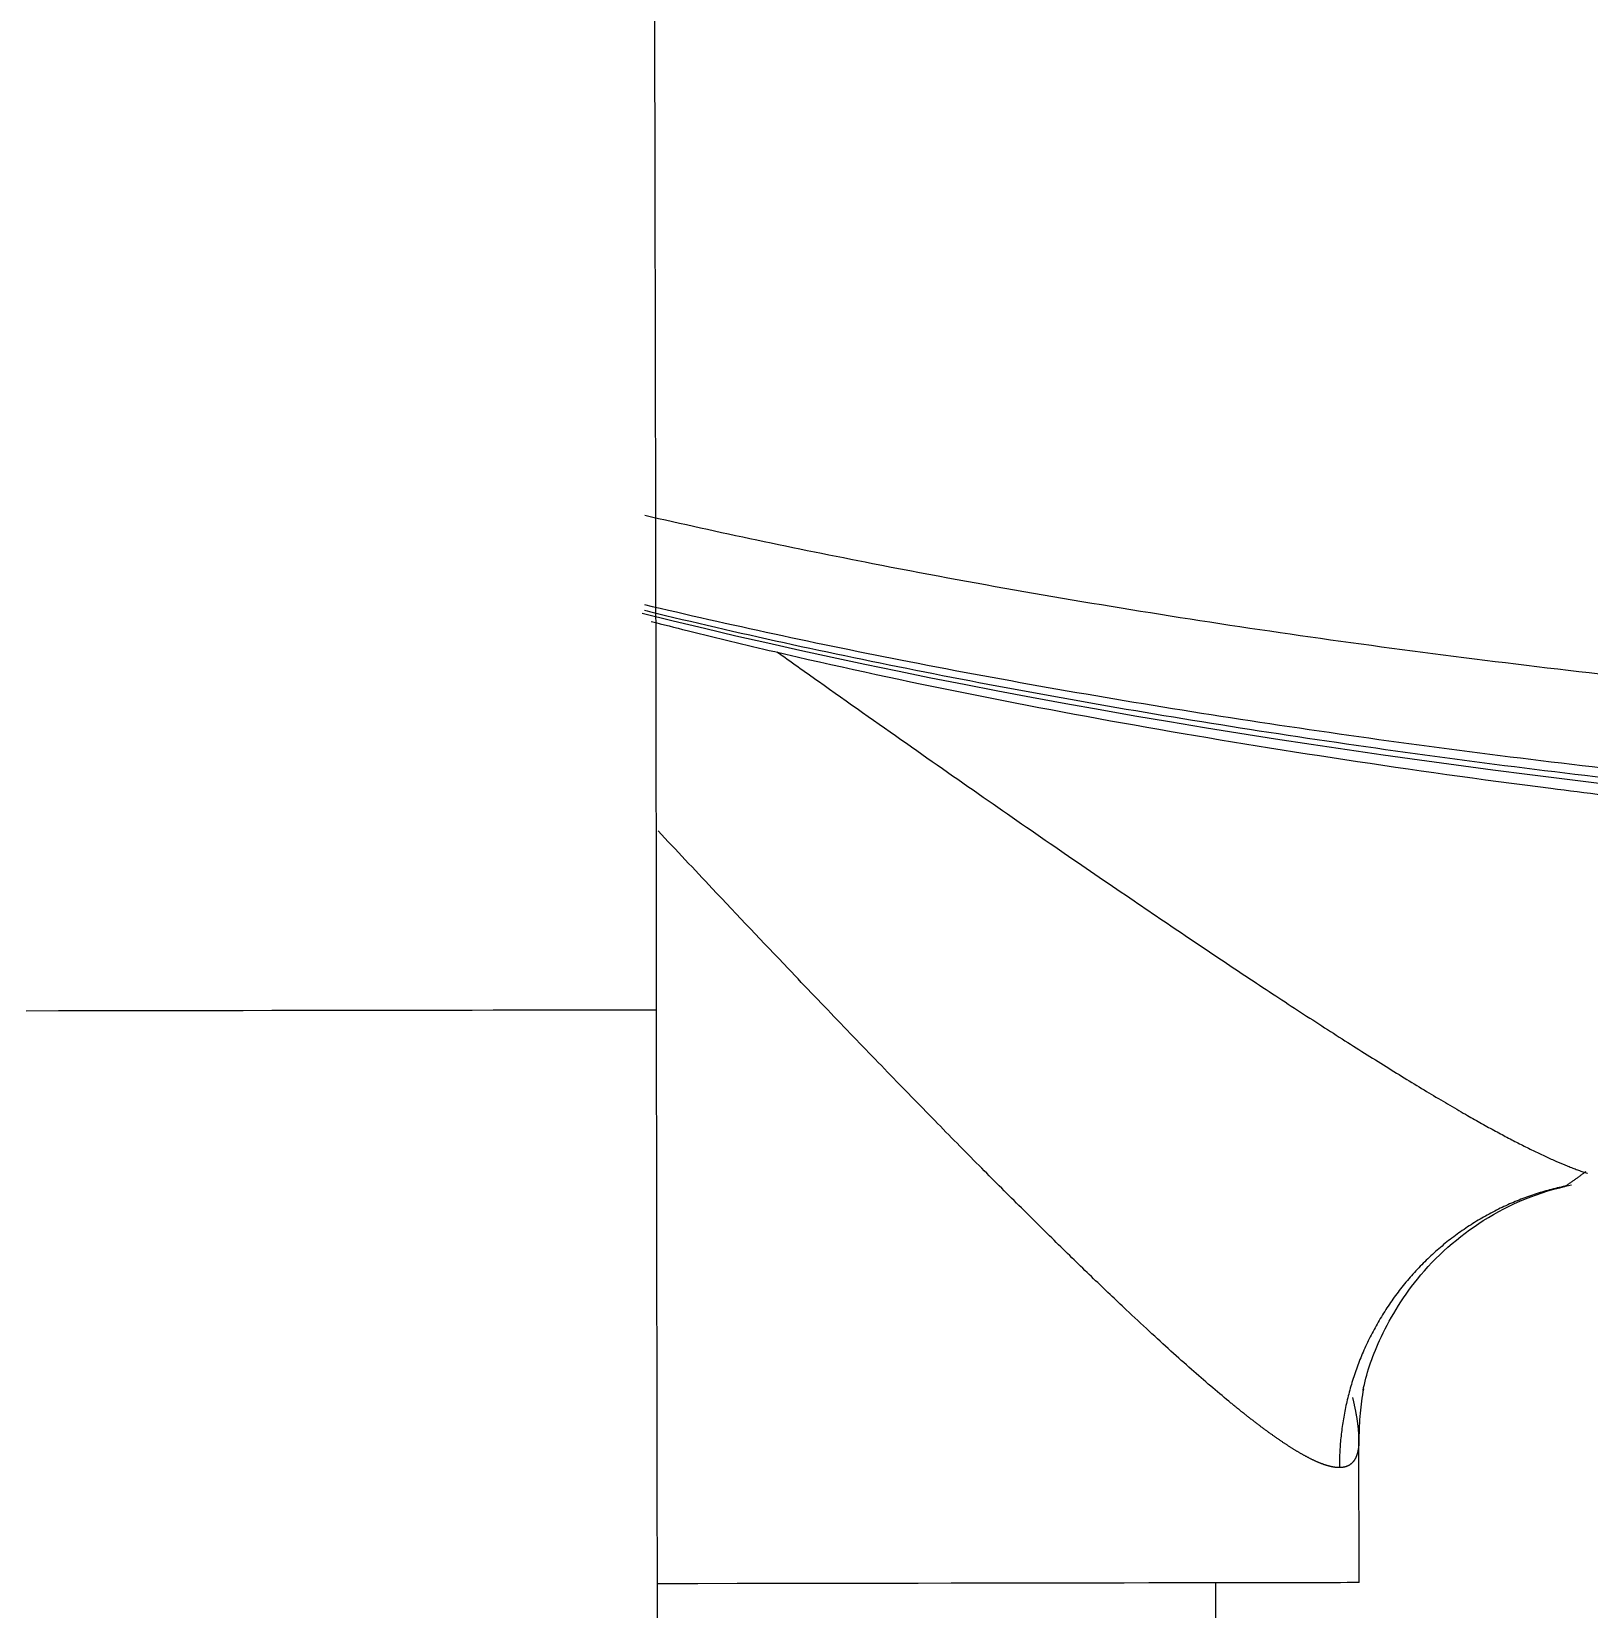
# Model space of a CAD drawing. Extents: x 16539 to 19738, y -91 to 2224.
# Drawn here: x 17513.48 to 17540.59, y 1899.07 to 1926.53 of the extents above; entities that cross this region are included whole.
import ezdxf

# ---------------------------------------------------------------- set-up
doc = ezdxf.new("R2010")
doc.units = 0
doc.header["$LTSCALE"] = 10
doc.header["$MEASUREMENT"] = 0
doc.header["$PDMODE"] = 3
doc.header["$PDSIZE"] = -10
doc.layers.get('0').update_dxf_attribs({"linetype": 'CONTINUOUS'})
doc.layers.get('DEFPOINTS').update_dxf_attribs({"linetype": 'CONTINUOUS'})
doc.layers.add('1', color=7, linetype='CONTINUOUS')
doc.styles.add('Daelim Dimension', font='NanumGothic.ttf')
doc.dimstyles.new('DEFAULT', dxfattribs={"dimscale": 2, "dimtxt": 2, "dimasz": 2, "dimexe": 0, "dimexo": 2, "dimgap": 1, "dimtad": 1, "dimdec": 1, "dimzin": 9, "dimdsep": 46, "dimtxsty": 'Daelim Dimension', "dimcen": 0.5, "dimclrd": 5, "dimclre": 5, "dimclrt": 256, "dimadec": 1, "dimazin": 0, "dimtfac": 1, "dimtdec": 1, "dimtix": 1, "dimtmove": 0, "dimatfit": 3, "dimfxl": 1, "dimtolj": 1, "dimtzin": 1, "dimlwd": 9, "dimlwe": 9, "dimarcsym": 0})

# ---------------------------------------------------------------- blocks, each defined once
blk = doc.blocks.new('*D22')
at = {"color": 5, "lineweight": 9, "ltscale": 0.5, "transparency": 16777216}
for p, q in [((17622.78, 2064.783), (18054.86, 2064.783)), ((18052.86, 1462.432), (18052.86, 2056.783)), ((17517.576, 1454.432), (18054.86, 1454.432))]:
    blk.add_line(p, q, dxfattribs=at)
at = {"color": 5, "ltscale": 0.5, "transparency": 16777216}
for points in [[(18051.527, 2056.783), (18054.193, 2056.783), (18052.86, 2064.783)], [(18051.527, 1462.432), (18054.193, 1462.432), (18052.86, 1454.432)]]:
    blk.add_solid(points, dxfattribs=at)
at = {"layer": 'DEFPOINTS', "color": 0, "ltscale": 0.5, "transparency": 16777216}
for p in [(17618.78, 2064.783), (18052.86, 2064.783), (17513.576, 1454.432)]:
    blk.add_point(p, dxfattribs=at)
at = {"color": 7, "ltscale": 0.5, "transparency": 16777216, "insert": (18039.973, 1759.608), "char_height": 20, "attachment_point": 5, "rotation": 90, "style": 'Daelim Dimension'}
blk.add_mtext('\\A1;610', dxfattribs=at)
blk = doc.blocks.new('*D25')
at = {"color": 5, "lineweight": 9, "ltscale": 0.5, "transparency": 16777216}
for p, q in [((17262.108, 1902.579), (17262.108, 1410.458)), ((17757.109, 1902.161), (17757.109, 1410.458)), ((17270.108, 1412.458), (17749.109, 1412.458))]:
    blk.add_line(p, q, dxfattribs=at)
at = {"color": 5, "ltscale": 0.5, "transparency": 16777216}
for points in [[(17270.108, 1413.791), (17270.108, 1411.125), (17262.108, 1412.458)], [(17749.109, 1413.791), (17749.109, 1411.125), (17757.109, 1412.458)]]:
    blk.add_solid(points, dxfattribs=at)
at = {"layer": 'DEFPOINTS', "color": 0, "ltscale": 0.5, "transparency": 16777216}
for p in [(17262.108, 1906.579), (17757.109, 1906.161), (17757.109, 1412.458)]:
    blk.add_point(p, dxfattribs=at)
at = {"color": 7, "ltscale": 0.5, "transparency": 16777216, "insert": (17509.609, 1425.345), "char_height": 20, "attachment_point": 5, "style": 'Daelim Dimension'}
blk.add_mtext('\\A1;495', dxfattribs=at)
blk = doc.blocks.new('*D27')
at = {"color": 5, "lineweight": 9, "ltscale": 0.5, "transparency": 16777216}
for p, q in [((17546.676, 2064.9), (17895.751, 2064.9)), ((17893.751, 1615.973), (17893.751, 2056.9)), ((17517.701, 1607.973), (17895.751, 1607.973))]:
    blk.add_line(p, q, dxfattribs=at)
at = {"color": 5, "ltscale": 0.5, "transparency": 16777216}
for points in [[(17892.418, 2056.9), (17895.085, 2056.9), (17893.751, 2064.9)], [(17892.418, 1615.973), (17895.085, 1615.973), (17893.751, 1607.973)]]:
    blk.add_solid(points, dxfattribs=at)
at = {"layer": 'DEFPOINTS', "color": 0, "ltscale": 0.5, "transparency": 16777216}
for p in [(17542.676, 2064.9), (17893.751, 2064.9), (17513.701, 1607.973)]:
    blk.add_point(p, dxfattribs=at)
at = {"color": 7, "ltscale": 0.5, "transparency": 16777216, "insert": (17880.979, 1836.436), "char_height": 20, "attachment_point": 5, "rotation": 90, "style": 'Daelim Dimension'}
blk.add_mtext('\\A1;457', dxfattribs=at)

msp = doc.modelspace()

# ---------------------------------------------------------------- linework, layer by layer
at = {"layer": '1', "color": 7, "linetype": 'Continuous', "lineweight": 18}
for p, q in [((17524.764, 1663.174), (17524.373, 1909.489)), ((17536.612, 1899.511), (17536.608, 1902.016)), ((17534.113, 1898.507), (17534.112, 1899.507))]:
    msp.add_line(p, q, dxfattribs=at)
for centre, major_axis, ratio, start_param, end_param in [((17565.793, 1929.11), (-62.05, -0.074), 0.275492, 0.834139, 1.572406), ((17511.612, 1899.472), (-25, -0.04), 0.000002, 2.107212, 3.143152)]:
    msp.add_ellipse(centre, major_axis=major_axis, ratio=ratio, start_param=start_param, end_param=end_param, dxfattribs=at)
at = {"layer": '1', "color": 7, "linetype": 'Continuous', "lineweight": 13}
msp.add_ellipse((17513.373, 1909.472), major_axis=(11, 0.017), ratio=0.000002, start_param=4.713949, end_param=6.283607, dxfattribs=at)
at = {"layer": '1', "color": 7, "linetype": 'Continuous', "lineweight": 18}
for points, knots in [([(17524.373, 1909.489), (17524.372, 1910.489), (17524.367, 1913.382), (17524.359, 1918.159), (17524.348, 1923.717), (17524.336, 1929.092), (17524.324, 1934.213), (17524.312, 1939.014), (17524.299, 1943.433), (17524.286, 1947.412), (17524.274, 1950.901), (17524.261, 1953.856), (17524.25, 1956.239), (17524.238, 1958.029), (17524.229, 1959.048), (17524.22, 1959.531), (17524.215, 1959.791), (17524.198, 1960.151), (17524.163, 1960.597), (17524.062, 1961.403), (17523.728, 1962.915), (17522.929, 1964.8), (17521.812, 1966.446), (17521.017, 1967.194), (17520.737, 1967.427)], [0, 0, 0, 0, 0.034835, 0.101125, 0.167441, 0.233759, 0.300079, 0.366405, 0.432737, 0.49908, 0.565441, 0.631835, 0.698293, 0.764896, 0.831931, 0.873183, 0.894066, 0.901768, 0.907556, 0.916434, 0.931328, 0.961836, 0.987359, 1, 1, 1, 1]), ([(17600.162, 1916.756), (17598.362, 1916.443), (17596.508, 1916.155), (17592.705, 1915.63), (17590.758, 1915.394), (17586.789, 1914.974), (17584.767, 1914.791), (17580.67, 1914.48), (17578.594, 1914.352), (17574.408, 1914.153), (17572.298, 1914.082), (17568.063, 1913.997), (17565.939, 1913.983), (17561.696, 1914.013), (17559.578, 1914.057), (17555.368, 1914.201), (17553.277, 1914.301), (17549.141, 1914.559), (17547.096, 1914.715), (17543.074, 1915.083), (17541.096, 1915.294), (17537.226, 1915.769), (17535.333, 1916.032), (17531.652, 1916.609), (17529.864, 1916.923), (17526.773, 1917.526), (17525.448, 1917.806), (17524.165, 1918.1)], [0, 0, 0, 0, 0.078195, 0.078195, 0.156391, 0.156391, 0.234586, 0.234586, 0.312781, 0.312781, 0.390976, 0.390976, 0.469172, 0.469172, 0.547367, 0.547367, 0.625562, 0.625562, 0.703757, 0.703757, 0.781953, 0.781953, 0.860148, 0.860148, 0.938343, 0.938343, 1, 1, 1, 1]), ([(17524.159, 1916.55), (17525.64, 1916.2), (17527.18, 1915.868), (17530.469, 1915.225), (17532.225, 1914.917), (17535.84, 1914.348), (17537.699, 1914.088), (17541.5, 1913.62), (17543.443, 1913.412), (17547.394, 1913.049), (17549.403, 1912.895), (17553.466, 1912.64), (17555.52, 1912.541), (17559.655, 1912.397), (17561.736, 1912.354), (17565.904, 1912.323), (17567.991, 1912.335), (17572.152, 1912.417), (17574.225, 1912.486), (17578.338, 1912.68), (17580.378, 1912.804), (17584.404, 1913.108), (17586.39, 1913.287), (17590.291, 1913.698), (17592.204, 1913.929), (17595.941, 1914.443), (17597.764, 1914.726), (17599.533, 1915.032)], [0, 0, 0, 0, 0.0725, 0.0725, 0.149791, 0.149791, 0.227083, 0.227083, 0.304375, 0.304375, 0.381666, 0.381666, 0.458958, 0.458958, 0.53625, 0.53625, 0.613542, 0.613542, 0.690833, 0.690833, 0.768125, 0.768125, 0.845417, 0.845417, 0.922708, 0.922708, 1, 1, 1, 1]), ([(17524.16, 1916.449), (17524.282, 1916.419), (17524.403, 1916.39), (17526.072, 1915.99), (17527.684, 1915.641), (17531.026, 1914.988), (17532.756, 1914.684), (17536.316, 1914.124), (17538.146, 1913.868), (17541.889, 1913.408), (17543.802, 1913.203), (17547.692, 1912.845), (17549.67, 1912.693), (17553.67, 1912.443), (17555.693, 1912.345), (17559.764, 1912.204), (17561.813, 1912.161), (17565.917, 1912.131), (17567.972, 1912.143), (17572.068, 1912.224), (17574.109, 1912.292), (17578.159, 1912.483), (17580.167, 1912.606), (17584.13, 1912.905), (17586.085, 1913.081), (17589.925, 1913.486), (17591.809, 1913.714), (17595.487, 1914.221), (17597.282, 1914.499), (17599.023, 1914.8)], [0, 0, 0, 0, 0.00604, 0.00604, 0.082499, 0.082499, 0.158957, 0.158957, 0.235416, 0.235416, 0.311874, 0.311874, 0.388332, 0.388332, 0.464791, 0.464791, 0.541249, 0.541249, 0.617708, 0.617708, 0.694166, 0.694166, 0.770625, 0.770625, 0.847083, 0.847083, 0.923542, 0.923542, 1, 1, 1, 1]), ([(17524.28, 1916.255), (17524.486, 1916.202), (17524.694, 1916.149), (17525.029, 1916.066), (17525.155, 1916.035), (17525.408, 1915.973), (17525.535, 1915.942), (17525.917, 1915.85), (17526.174, 1915.789), (17527.464, 1915.488), (17528.521, 1915.258), (17530.68, 1914.82), (17532.887, 1914.403), (17535.187, 1914.027), (17537.534, 1913.671), (17538.731, 1913.504), (17540.562, 1913.269), (17541.178, 1913.194), (17542.112, 1913.084), (17542.424, 1913.049), (17542.896, 1912.996), (17543.053, 1912.978), (17543.368, 1912.944), (17544.787, 1912.791), (17546.219, 1912.654), (17548.784, 1912.434), (17551.368, 1912.238), (17553.99, 1912.089), (17556.631, 1911.965), (17557.961, 1911.915), (17559.971, 1911.857), (17560.644, 1911.841), (17561.656, 1911.822), (17561.994, 1911.816), (17562.502, 1911.809), (17562.672, 1911.806), (17563.011, 1911.802), (17563.181, 1911.8), (17564.706, 1911.785), (17566.056, 1911.784), (17568.745, 1911.807), (17570.085, 1911.83), (17572.753, 1911.901), (17574.082, 1911.949), (17576.729, 1912.069), (17578.047, 1912.141), (17580.017, 1912.267), (17580.672, 1912.312), (17581.653, 1912.385), (17582.142, 1912.422), (17582.632, 1912.461), (17582.957, 1912.488), (17583.12, 1912.501), (17584.584, 1912.624), (17585.865, 1912.745), (17588.392, 1913.008), (17590.882, 1913.294), (17593.298, 1913.625), (17595.678, 1913.979), (17596.849, 1914.167), (17598.001, 1914.367)], [0, 0, 0, 0, 0.010579, 0.010579, 0.016922, 0.016922, 0.023264, 0.023264, 0.035949, 0.035949, 0.086688, 0.086688, 0.137428, 0.188168, 0.188168, 0.238907, 0.238907, 0.264277, 0.264277, 0.276962, 0.276962, 0.283304, 0.283304, 0.289647, 0.340386, 0.340386, 0.391126, 0.441865, 0.441865, 0.492605, 0.492605, 0.517974, 0.517974, 0.530659, 0.530659, 0.537002, 0.537002, 0.543344, 0.543344, 0.594084, 0.594084, 0.644823, 0.644823, 0.695563, 0.695563, 0.746302, 0.746302, 0.771672, 0.771672, 0.784357, 0.790699, 0.790699, 0.797042, 0.797042, 0.847781, 0.847781, 0.898521, 0.94926, 0.94926, 1, 1, 1, 1]), ([(17536.679, 1902.853), (17536.734, 1903.139), (17536.944, 1903.763), (17537.598, 1904.881), (17538.778, 1905.926), (17539.75, 1906.315), (17540.313, 1906.438)], [0, 0, 0, 0, 0.200724, 0.436262, 0.705888, 1, 1, 1, 1]), ([(17536.686, 1902.885), (17536.66, 1902.741), (17536.64, 1902.598), (17536.614, 1902.308), (17536.608, 1902.161), (17536.608, 1902.016)], [0, 0, 0, 0, 0.486982, 0.486982, 1, 1, 1, 1]), ([(17536.608, 1902.016), (17536.608, 1902.021), (17536.608, 1902.032), (17536.607, 1902.047), (17536.607, 1902.063), (17536.606, 1902.079), (17536.605, 1902.095), (17536.604, 1902.112), (17536.603, 1902.129), (17536.602, 1902.146), (17536.601, 1902.163), (17536.599, 1902.181), (17536.597, 1902.198), (17536.595, 1902.217), (17536.593, 1902.235), (17536.591, 1902.254), (17536.589, 1902.273), (17536.586, 1902.292), (17536.583, 1902.311), (17536.58, 1902.331), (17536.577, 1902.351), (17536.574, 1902.371), (17536.571, 1902.392), (17536.567, 1902.413), (17536.563, 1902.434), (17536.56, 1902.455), (17536.556, 1902.477), (17536.551, 1902.499), (17536.547, 1902.521), (17536.542, 1902.543), (17536.538, 1902.566), (17536.533, 1902.589), (17536.528, 1902.612), (17536.523, 1902.636), (17536.517, 1902.66), (17536.512, 1902.684), (17536.506, 1902.708), (17536.502, 1902.724), (17536.501, 1902.731)], [0, 0, 0, 0, 0.026807, 0.053671, 0.080594, 0.107575, 0.134614, 0.161711, 0.188866, 0.216079, 0.24335, 0.270679, 0.298067, 0.325513, 0.353016, 0.380578, 0.408199, 0.435877, 0.463614, 0.491409, 0.519262, 0.547174, 0.575144, 0.603173, 0.63126, 0.659406, 0.687611, 0.715874, 0.744197, 0.772578, 0.801019, 0.829518, 0.858077, 0.886695, 0.915372, 0.944109, 0.972906, 1, 1, 1, 1])]:
    msp.add_open_spline(points, degree=3, knots=knots, dxfattribs=at)
at = {"layer": '1', "color": 7, "linetype": 'Continuous', "lineweight": 13}
for points, knots in [([(17526.467, 1915.728), (17526.71, 1915.555), (17527.468, 1915.016), (17528.703, 1914.144), (17530.13, 1913.146), (17531.453, 1912.23), (17532.464, 1911.539), (17533.202, 1911.039), (17533.7, 1910.702), (17534.183, 1910.378), (17534.65, 1910.067), (17535.101, 1909.768), (17535.537, 1909.482), (17535.958, 1909.209), (17536.363, 1908.949), (17536.752, 1908.702), (17537.125, 1908.469), (17537.484, 1908.248), (17537.826, 1908.041), (17538.153, 1907.846), (17538.449, 1907.675), (17538.715, 1907.523), (17538.956, 1907.39), (17539.186, 1907.267), (17539.406, 1907.152), (17539.616, 1907.048), (17539.815, 1906.952), (17540.004, 1906.866), (17540.139, 1906.808), (17540.225, 1906.773), (17540.268, 1906.756), (17540.31, 1906.739), (17540.352, 1906.723), (17540.392, 1906.708), (17540.432, 1906.693), (17540.472, 1906.679), (17540.51, 1906.665), (17540.548, 1906.653), (17540.574, 1906.644), (17540.587, 1906.64), (17540.589, 1906.639)], [0, 0, 0, 0, 0.041442, 0.129831, 0.213785, 0.293346, 0.368562, 0.40099, 0.432909, 0.464326, 0.495247, 0.52568, 0.555632, 0.585111, 0.614124, 0.642681, 0.67079, 0.698461, 0.725703, 0.752528, 0.778945, 0.800941, 0.822704, 0.844239, 0.865554, 0.886656, 0.907553, 0.928252, 0.94876, 0.953925, 0.959067, 0.964189, 0.969288, 0.974367, 0.979424, 0.98446, 0.989475, 0.99447, 0.999443, 1, 1, 1, 1]), ([(17536.266, 1901.511), (17536.262, 1901.511), (17536.256, 1901.511), (17536.245, 1901.511), (17536.235, 1901.511), (17536.225, 1901.512), (17536.214, 1901.513), (17536.203, 1901.514), (17536.192, 1901.515), (17536.181, 1901.517), (17536.17, 1901.519), (17536.159, 1901.521), (17536.147, 1901.523), (17536.136, 1901.525), (17536.124, 1901.528), (17536.112, 1901.53), (17536.1, 1901.533), (17536.088, 1901.536), (17536.076, 1901.54), (17536.063, 1901.543), (17536.05, 1901.547), (17536.038, 1901.551), (17536.025, 1901.555), (17536.011, 1901.559), (17535.998, 1901.564), (17535.985, 1901.569), (17535.971, 1901.574), (17535.957, 1901.579), (17535.944, 1901.584), (17535.93, 1901.59), (17535.915, 1901.595), (17535.901, 1901.601), (17535.887, 1901.607), (17535.872, 1901.614), (17535.857, 1901.62), (17535.842, 1901.627), (17535.827, 1901.634), (17535.812, 1901.641), (17535.797, 1901.649), (17535.781, 1901.656), (17535.765, 1901.664), (17535.75, 1901.672), (17535.734, 1901.68), (17535.718, 1901.689), (17535.701, 1901.697), (17535.685, 1901.706), (17535.668, 1901.715), (17535.651, 1901.724), (17535.635, 1901.734), (17535.617, 1901.743), (17535.6, 1901.753), (17535.583, 1901.763), (17535.565, 1901.773), (17535.548, 1901.784), (17535.53, 1901.794), (17535.512, 1901.805), (17535.494, 1901.816), (17535.476, 1901.827), (17535.457, 1901.839), (17535.439, 1901.85), (17535.42, 1901.862), (17535.401, 1901.874), (17535.382, 1901.886), (17535.363, 1901.899), (17535.343, 1901.911), (17535.324, 1901.924), (17535.304, 1901.937), (17535.284, 1901.951), (17535.264, 1901.964), (17535.244, 1901.978), (17535.224, 1901.992), (17535.204, 1902.006), (17535.183, 1902.02), (17535.162, 1902.034), (17535.141, 1902.049), (17535.12, 1902.064), (17535.099, 1902.079), (17535.078, 1902.094), (17535.056, 1902.11), (17535.035, 1902.125), (17535.013, 1902.141), (17534.991, 1902.157), (17534.969, 1902.174), (17534.946, 1902.19), (17534.924, 1902.207), (17534.901, 1902.224), (17534.879, 1902.241), (17534.856, 1902.258), (17534.833, 1902.276), (17534.809, 1902.293), (17534.786, 1902.311), (17534.763, 1902.329), (17534.739, 1902.348), (17534.715, 1902.366), (17534.691, 1902.385), (17534.667, 1902.404), (17534.643, 1902.423), (17534.618, 1902.442), (17534.594, 1902.462), (17534.569, 1902.481), (17534.544, 1902.501), (17534.519, 1902.521), (17534.494, 1902.542), (17534.468, 1902.562), (17534.443, 1902.583), (17534.417, 1902.604), (17534.391, 1902.625), (17534.365, 1902.646), (17534.246, 1902.745), (17534.025, 1902.93), (17533.689, 1903.221), (17533.332, 1903.541), (17532.953, 1903.887), (17532.506, 1904.304), (17531.982, 1904.803), (17531.373, 1905.395), (17530.723, 1906.037), (17530.021, 1906.741), (17529.261, 1907.512), (17528.442, 1908.354), (17527.573, 1909.255), (17526.54, 1910.336), (17525.477, 1911.458), (17524.715, 1912.268), (17524.398, 1912.605)], [0, 0, 0, 0, 0.002411, 0.004824, 0.007237, 0.009652, 0.012068, 0.014486, 0.016904, 0.019324, 0.021745, 0.024167, 0.026591, 0.029016, 0.031443, 0.033871, 0.036301, 0.038732, 0.041164, 0.043599, 0.046034, 0.048472, 0.050911, 0.053351, 0.055794, 0.058238, 0.060683, 0.063131, 0.06558, 0.068032, 0.070485, 0.072939, 0.075396, 0.077855, 0.080316, 0.082778, 0.085243, 0.08771, 0.090178, 0.092649, 0.095122, 0.097597, 0.100074, 0.102554, 0.105035, 0.107519, 0.110005, 0.112493, 0.114984, 0.117477, 0.119972, 0.12247, 0.12497, 0.127473, 0.129978, 0.132485, 0.134995, 0.137508, 0.140023, 0.14254, 0.145061, 0.147584, 0.150109, 0.152637, 0.155168, 0.157702, 0.160238, 0.162777, 0.165319, 0.167864, 0.170411, 0.172962, 0.175515, 0.178071, 0.18063, 0.183192, 0.185757, 0.188325, 0.190897, 0.193471, 0.196048, 0.198628, 0.201211, 0.203798, 0.206388, 0.20898, 0.211577, 0.214176, 0.216778, 0.219384, 0.221993, 0.224605, 0.227221, 0.22984, 0.232463, 0.235088, 0.237718, 0.24035, 0.242986, 0.245626, 0.248269, 0.250916, 0.253566, 0.25622, 0.258877, 0.261538, 0.264202, 0.266871, 0.269542, 0.300713, 0.332464, 0.364824, 0.397818, 0.431473, 0.47739, 0.524719, 0.573508, 0.6238, 0.678273, 0.734814, 0.793461, 0.854246, 0.939919, 1, 1, 1, 1]), ([(17536.608, 1902.016), (17536.608, 1902.012), (17536.608, 1902.003), (17536.608, 1901.99), (17536.608, 1901.977), (17536.607, 1901.964), (17536.607, 1901.951), (17536.606, 1901.939), (17536.606, 1901.926), (17536.605, 1901.914), (17536.604, 1901.902), (17536.603, 1901.891), (17536.602, 1901.879), (17536.6, 1901.868), (17536.599, 1901.856), (17536.597, 1901.845), (17536.596, 1901.834), (17536.594, 1901.824), (17536.592, 1901.813), (17536.59, 1901.803), (17536.588, 1901.793), (17536.586, 1901.783), (17536.583, 1901.773), (17536.581, 1901.763), (17536.578, 1901.754), (17536.575, 1901.745), (17536.572, 1901.736), (17536.569, 1901.727), (17536.566, 1901.718), (17536.563, 1901.709), (17536.559, 1901.701), (17536.556, 1901.693), (17536.552, 1901.685), (17536.549, 1901.677), (17536.545, 1901.669), (17536.541, 1901.662), (17536.536, 1901.655), (17536.532, 1901.648), (17536.528, 1901.641), (17536.523, 1901.634), (17536.519, 1901.627), (17536.514, 1901.621), (17536.509, 1901.615), (17536.504, 1901.609), (17536.499, 1901.603), (17536.493, 1901.597), (17536.488, 1901.592), (17536.482, 1901.586), (17536.477, 1901.581), (17536.471, 1901.576), (17536.465, 1901.572), (17536.459, 1901.567), (17536.453, 1901.563), (17536.446, 1901.558), (17536.44, 1901.554), (17536.433, 1901.55), (17536.427, 1901.547), (17536.42, 1901.543), (17536.413, 1901.54), (17536.406, 1901.537), (17536.399, 1901.534), (17536.391, 1901.531), (17536.384, 1901.528), (17536.376, 1901.526), (17536.368, 1901.524), (17536.361, 1901.522), (17536.353, 1901.52), (17536.344, 1901.518), (17536.336, 1901.516), (17536.328, 1901.515), (17536.319, 1901.514), (17536.311, 1901.513), (17536.302, 1901.512), (17536.293, 1901.511), (17536.284, 1901.511), (17536.275, 1901.511), (17536.269, 1901.511), (17536.266, 1901.511)], [0, 0, 0, 0, 0.013392, 0.026779, 0.040161, 0.053538, 0.066912, 0.08028, 0.093645, 0.107005, 0.120361, 0.133714, 0.147063, 0.160408, 0.17375, 0.187089, 0.200424, 0.213757, 0.227086, 0.240413, 0.253737, 0.267059, 0.280379, 0.293696, 0.307011, 0.320325, 0.333636, 0.346946, 0.360255, 0.373562, 0.386868, 0.400173, 0.413477, 0.42678, 0.440082, 0.453384, 0.466686, 0.479987, 0.493288, 0.506589, 0.51989, 0.533192, 0.546494, 0.559797, 0.5731, 0.586404, 0.599709, 0.613015, 0.626323, 0.639632, 0.652942, 0.666254, 0.679568, 0.692884, 0.706202, 0.719522, 0.732845, 0.74617, 0.759497, 0.772828, 0.786161, 0.799497, 0.812837, 0.82618, 0.839526, 0.852876, 0.866229, 0.879587, 0.892948, 0.906314, 0.919684, 0.933058, 0.946437, 0.95982, 0.973208, 0.986602, 1, 1, 1, 1])]:
    msp.add_open_spline(points, degree=3, knots=knots, dxfattribs=at)
at = {"layer": '1', "color": 7, "linetype": 'Continuous', "lineweight": 18}
msp.add_open_spline([(17540.197, 1906.408), (17540.561, 1906.668)], degree=1, dxfattribs=at)
at = {"layer": '1', "color": 7, "linetype": 'Continuous', "lineweight": 13}
msp.add_rational_spline([(17540.229, 1906.421), (17537.787, 1905.925), (17536.262, 1903.97), (17536.266, 1901.511)], [1.0935524204, 0.94723495508, 0.972549612419, 1.16949639242], degree=3, dxfattribs=at)

# ---------------------------------------------------------------- dimensions: what is measured, and where the dimension line sits
at = {"color": 5, "ltscale": 0.5}
for base, p1, p2, picture, middle in [((17893.751, 2064.9), (17513.701, 1607.973), (17542.676, 2064.9), '*D27', (17880.979, 1836.436)), ((18052.86, 2064.783), (17513.576, 1454.432), (17618.78, 2064.783), '*D22', (18039.973, 1759.608))]:
    dim = msp.add_linear_dim(base=base, p1=p1, p2=p2, angle=90, dimstyle='DEFAULT', override={"dimtxt": 10, "dimasz": 4, "dimexe": 1, "dimdec": 0, "dimclrt": 7}, dxfattribs=at)
    dim.commit()
    dim.dimension.update_dxf_attribs({"geometry": picture, "text_midpoint": middle})
dim = msp.add_linear_dim(base=(17757.109, 1412.458), p1=(17262.108, 1906.579), p2=(17757.109, 1906.161), dimstyle='DEFAULT', override={"dimtxt": 10, "dimasz": 4, "dimexe": 1, "dimdec": 0, "dimclrt": 7}, dxfattribs=at)
dim.commit()
dim.dimension.update_dxf_attribs({"geometry": '*D25', "text_midpoint": (17509.609, 1425.345)})

doc.saveas('drawing.dxf')
